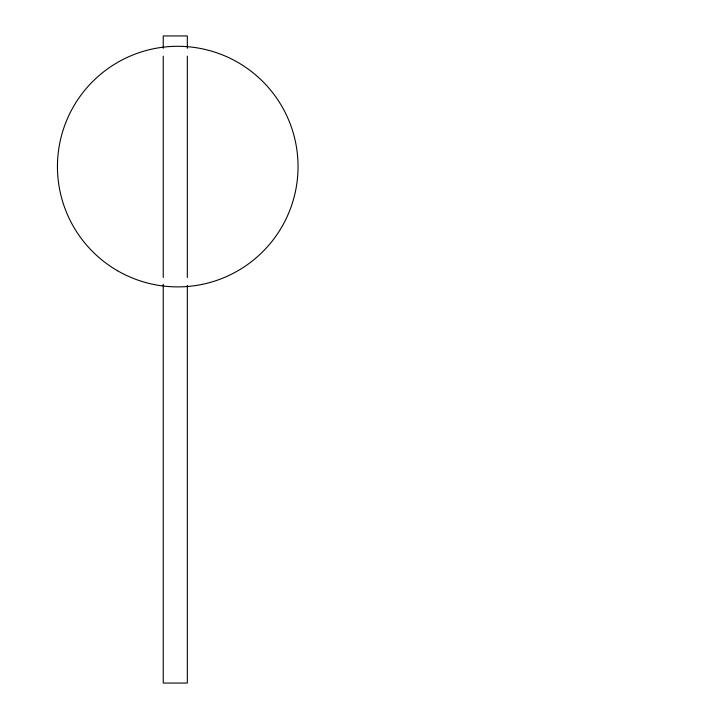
<?xml version="1.0" encoding="UTF-8"?>
<svg xmlns="http://www.w3.org/2000/svg" width="719" height="719" viewBox="0 0 719 719"><rect width="100%" height="100%" fill="white"/><g stroke="black" fill="none" stroke-linecap="round" stroke-linejoin="round"><path stroke-width="1.08" d="M187.326 48.308L187.326 35.95L163.249 35.95L163.249 48.308M187.326 56.172L187.326 277.489M187.326 285.353L187.326 683.05L163.249 683.05L163.249 284.23M163.249 56.172L163.249 277.489M117.592 270.775A120.307 120.307 0 0 0 298.043 166.592A120.307 120.307 0 0 0 117.592 62.409A120.307 120.307 0 0 0 117.592 270.775"/></g></svg>
